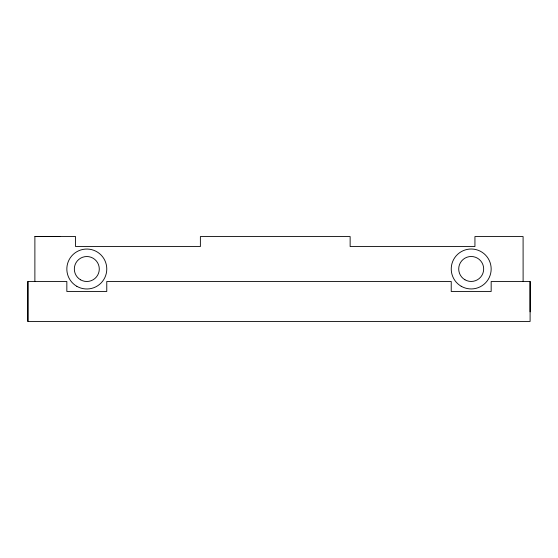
<?xml version="1.0" encoding="UTF-8"?>
<svg xmlns="http://www.w3.org/2000/svg" width="558" height="558" viewBox="0 0 558 558"><rect width="100%" height="100%" fill="white"/><g stroke="black" fill="none" stroke-linecap="round" stroke-linejoin="round"><path stroke-width="0.84" d="M27.9 321.443L27.9 281.49L66.841 281.49L66.841 291.478L106.773 291.478L106.773 281.49L451.227 281.49L451.227 291.478L491.166 291.478L491.166 281.49L530.1 281.49L530.1 321.443L27.9 321.443L27.9 281.49M34.882 281.49L34.889 236.564L75.574 236.564L75.574 246.545L200.378 246.545L200.378 236.557L350.138 236.557L350.138 246.545L474.935 246.545L474.935 236.557L523.09 236.564L523.111 281.49M530.1 311.859L530.1 281.49M34.889 236.564L59.852 236.571M461.215 286.268A19.969 19.969 0 0 0 491.166 268.977A19.969 19.969 0 0 0 461.215 251.686A19.969 19.969 0 0 0 461.215 286.268M76.823 286.31A19.969 19.969 0 0 0 106.78 269.012A19.969 19.969 0 0 0 76.823 251.721A19.969 19.969 0 0 0 76.823 286.31M80.568 279.816A12.478 12.478 0 0 0 99.289 269.012A12.478 12.478 0 0 0 80.568 258.201A12.478 12.478 0 0 0 80.568 279.816M464.954 279.781A12.478 12.478 0 0 0 483.674 268.977A12.478 12.478 0 0 0 464.954 258.166A12.478 12.478 0 0 0 464.954 279.781"/></g></svg>
